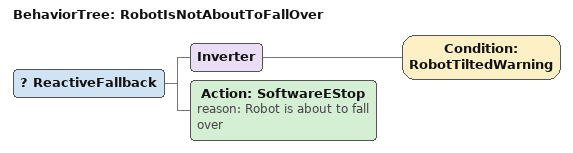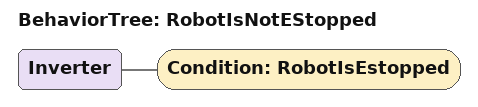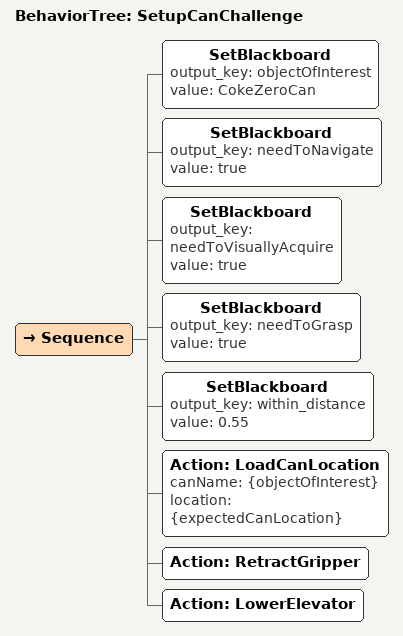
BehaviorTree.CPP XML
<BehaviorTree ID="RobotIsNotAboutToFallOver">
    <ReactiveFallback>
        <Inverter>
            <Condition ID="RobotTiltedWarning"/>
        </Inverter>
        <Action ID="SoftwareEStop" reason="Robot is about to fall over"/>
    </ReactiveFallback>
</BehaviorTree>

<BehaviorTree ID="RobotIsNotEStopped">
    <Inverter>
        <Condition ID="RobotIsEstopped"/>
    </Inverter>
</BehaviorTree>

<BehaviorTree ID="SetupCanChallenge">
    <Sequence>
        <SetBlackboard output_key="objectOfInterest" value="CokeZeroCan"/>
        <SetBlackboard output_key="needToNavigate" value="true"/>
        <SetBlackboard output_key="needToVisuallyAcquire" value="true"/>
        <SetBlackboard output_key="needToGrasp" value="true"/>
        <SetBlackboard output_key="within_distance" value="0.55"/>
        <Action ID="LoadCanLocation" canName="{objectOfInterest}" location="{expectedCanLocation}"/>
        <Action ID="RetractGripper"/>
        <Action ID="LowerElevator"/>
    </Sequence>
</BehaviorTree>
